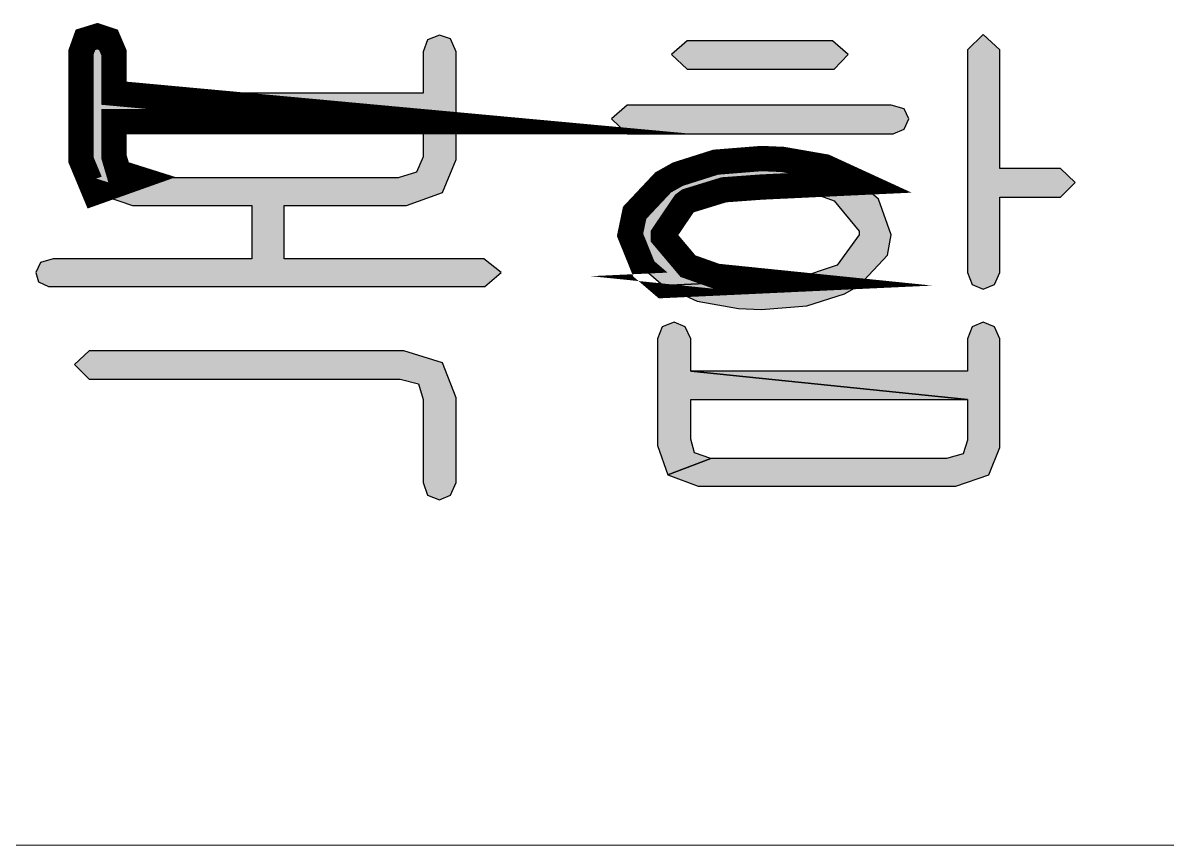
# Model space of a CAD drawing. Header units: inches. Extents: x 0 to 841, y 0 to 594.
# Drawn here: x 714.82 to 726.12, y 110.04 to 118.16 of the extents above; entities that cross this region are included whole.
import ezdxf

# ---------------------------------------------------------------- set-up
doc = ezdxf.new("R2010")
doc.units = ezdxf.units.IN
doc.header["$MEASUREMENT"] = 0
doc.layers.add('BG 0 -2', color=7, linetype='Continuous')
doc.layers.add('BG Default', color=7, linetype='Continuous')

msp = doc.modelspace()

# ---------------------------------------------------------------- hatches: boundary and pattern name
at = {"layer": 'BG Default', "linetype": 'Continuous'}
for points in [[(718.7736004948353, 117.1824482899172), (718.7736004948353, 116.837307770636), (718.7100219781256, 116.6829028014839), (718.5283690732408, 116.6284069300185), (715.9398151786321, 116.6284069300185), (715.5310961426413, 116.4830846061106), (715.9034845976552, 116.3559275726913), (717.0842284794064, 116.3559275726913), (717.0842284794064, 115.8291341485253), (715.1223771066504, 115.8291341485253), (714.995220073231, 115.7928035675483), (714.9498068470099, 115.6928944698617), (714.9770547827426, 115.6020680174192), (715.0769638804293, 115.556654791198), (719.3821377261993, 115.556654791198), (719.5456253405957, 115.6928944698617), (719.3730550809552, 115.8291341485253), (717.4021210629547, 115.8291341485253), (717.4021210629547, 116.3559275726913), (718.6101128804388, 116.3559275726913), (718.9643360449643, 116.4830846061106), (719.1005757236279, 116.8100598349033), (719.1005757236279, 117.8727293284795), (719.0460798521625, 117.9998863618988), (718.9370881092316, 118.0362169428758), (718.8190137210565, 117.9908037166546), (718.7736004948353, 117.8727293284795), (718.7736004948353, 117.4640102924886), (715.7218316927704, 117.4640102924886)], [(715.9398151786321, 116.6284069300185), (715.7672449189915, 116.6829028014839), (715.7218316927704, 116.837307770636), (715.7218316927704, 117.1824482899172), (718.7736004948353, 117.1824482899172), (715.7218316927704, 117.4640102924886), (715.7218316927704, 117.8636466832352), (715.667335821305, 117.9908037166546), (715.558344078374, 118.0271342976316), (715.4402696901989, 117.9908037166546), (715.3948564639778, 117.8636466832352), (715.3948564639778, 116.8100598349033), (715.5310961426413, 116.4830846061106)], [(722.8153776285225, 117.9817210714104), (721.3803196799324, 117.9817210714104), (721.2259147107802, 117.8454813927467), (721.3803196799324, 117.7001590688389), (722.8335429190109, 117.7001590688389), (722.9697825976746, 117.8454813927467)], [(724.3049314485779, 118.04529958812), (724.1505264794258, 117.8908946189679), (724.1505264794258, 115.6928944698617), (724.1959397056471, 115.5748200816865), (724.3049314485779, 115.5294068554653), (724.4139231915088, 115.5748200816865), (724.4684190629742, 115.6928944698617), (724.4684190629742, 116.4376713798894), (725.0678736490943, 116.4376713798894), (725.213195973002, 116.5829937037973), (725.0678736490943, 116.7192333824609), (724.4684190629742, 116.7192333824609), (724.4684190629742, 117.8908946189679)], [(723.3966669241537, 117.3459359043135), (720.7899477390567, 117.3459359043135), (720.6355427699046, 117.2096962256499), (720.7899477390567, 117.064373901742), (723.4148322146422, 117.064373901742), (723.5238239575732, 117.1097871279632), (723.5692371837946, 117.2096962256499), (723.5238239575732, 117.3096053233365)], [(722.1160139447159, 115.6111506626635), (721.6709643277483, 115.6565638888847), (721.3894023251767, 115.7564729865714), (721.1441709035821, 116.0471176343871), (721.1441709035821, 116.0652829248755), (721.3530717441997, 116.3740928631797), (721.3894023251767, 116.4013407989125), (721.743625489702, 116.5103325418433), (722.1160139447159, 116.5375804775761), (723.0787743406053, 116.5829937037973), (722.7427164665685, 116.7373986729494), (722.3249147853336, 116.8100598349033), (722.1160139447159, 116.8191424801475), (721.6618816825038, 116.7828118991706), (721.2894932274901, 116.6647375109954), (721.1441709035821, 116.5829937037973), (720.8626089010106, 116.2832664107373), (720.8171956747894, 116.0652829248755), (720.9534353534531, 115.7292250508386), (721.1441709035821, 115.5657374364423)], [(721.1441709035821, 115.5657374364423), (721.480228777619, 115.4113324672902), (721.8889478136099, 115.3386713053363), (722.1160139447159, 115.329588660092), (722.5610635616838, 115.365919241069), (722.9334520166977, 115.4839936292441), (723.0787743406053, 115.5657374364423), (723.3603363431769, 115.8654647295022), (723.3966669241537, 116.0652829248755), (723.2695098907345, 116.4195060894009), (723.0787743406053, 116.5829937037973), (722.1160139447159, 116.5375804775761), (722.5610635616838, 116.5012498965991), (722.8335429190109, 116.4013407989125), (723.0787743406053, 116.1016135058525), (723.0787743406053, 116.0652829248755), (722.8607908547436, 115.7655556318156), (722.8335429190109, 115.7564729865714), (722.4793197544855, 115.6383985983962), (722.1160139447159, 115.6111506626635)], [(724.1505264794258, 114.4394894261564), (721.4166502609095, 114.7210514287279), (721.4166502609095, 115.0389440122763), (721.362154389444, 115.1570184004515), (721.253162646513, 115.2024316266726), (721.1350882583379, 115.1570184004515), (721.0896750321167, 115.0389440122763), (721.0896750321167, 113.9853571639444), (721.1895841298033, 113.6947125161287), (721.6164684562826, 113.858200130525), (721.4529808418863, 113.9126960019905), (721.4166502609095, 114.0489356806541), (721.4166502609095, 114.4394894261564)], [(724.3049314485779, 115.2024316266726), (724.1959397056471, 115.1570184004515), (724.1505264794258, 115.0389440122763), (724.1505264794258, 114.7210514287279), (721.4166502609095, 114.7210514287279), (724.1505264794258, 114.4394894261564), (724.1505264794258, 114.0398530354098), (724.1051132532046, 113.9036133567462), (723.9416256388083, 113.858200130525), (721.6164684562826, 113.858200130525), (721.1895841298033, 113.6947125161287), (721.4893114228634, 113.5857207731978), (724.0324520912508, 113.5857207731978), (724.3594273200432, 113.6947125161287), (724.4684190629742, 113.9671918734559), (724.4684190629742, 115.0389440122763), (724.4139231915088, 115.1570184004515)], [(718.5556170089735, 114.9208696241012), (715.4766002711757, 114.9208696241012), (715.3312779472681, 114.7846299454376), (715.4766002711757, 114.6393076215297), (718.5465343637293, 114.6393076215297), (718.7281872686142, 114.5938943953085), (718.7736004948353, 114.4394894261564), (718.7736004948353, 113.6220513541748), (718.8190137210565, 113.4948943207554), (718.9370881092316, 113.4494810945342), (719.0460798521625, 113.4948943207554), (719.1005757236279, 113.6220513541748), (719.1005757236279, 114.4576547166449), (718.9643360449643, 114.8027952359261), (718.5828649447062, 114.9208696241012)]]:
    msp.add_hatch(color=3, dxfattribs=at).paths.add_polyline_path(points)

# ---------------------------------------------------------------- linework, layer by layer
at = {"layer": 'BG 0 -2', "color": 7, "linetype": 'Continuous', "lineweight": 9}
msp.add_line((666.664006, 110.040401), (815.931301, 110.040401), dxfattribs=at)
at = {"layer": 'BG 0 -2', "color": 3, "linetype": 'Continuous', "lineweight": 25}
for points in [[(718.937088, 118.036217), (718.8190139999999, 117.990804), (718.7736, 117.872729), (718.7736, 117.46401), (715.7218320000001, 117.46401), (718.7736, 117.182448), (718.7736, 116.837308), (718.710022, 116.682903), (718.528369, 116.628407), (715.9398150000001, 116.628407), (715.531096, 116.483085), (715.9034849999999, 116.355928), (717.084228, 116.355928), (717.084228, 115.829134), (715.1223769999999, 115.829134), (714.99522, 115.792804), (714.9498070000001, 115.692894), (714.977055, 115.602068), (715.076964, 115.556655), (719.3821379999999, 115.556655), (719.545625, 115.692894), (719.373055, 115.829134), (717.402121, 115.829134), (717.402121, 116.355928), (718.610113, 116.355928), (718.964336, 116.483085), (719.1005759999999, 116.81006), (719.1005759999999, 117.872729), (719.04608, 117.999886)], [(715.558344, 118.027134), (715.44027, 117.990804), (715.394856, 117.863647), (715.394856, 116.81006), (715.531096, 116.483085), (715.9398150000001, 116.628407), (715.767245, 116.682903), (715.7218320000001, 116.837308), (715.7218320000001, 117.182448), (718.7736, 117.182448), (715.7218320000001, 117.46401), (715.7218320000001, 117.863647), (715.667336, 117.990804)], [(722.116014, 116.819142), (721.661882, 116.782812), (721.289493, 116.664738), (721.144171, 116.582994), (720.862609, 116.283266), (720.817196, 116.065283), (720.953435, 115.729225), (721.144171, 115.565737), (722.116014, 115.611151), (721.6709639999999, 115.656564), (721.3894019999999, 115.756473), (721.144171, 116.047118), (721.144171, 116.065283), (721.353072, 116.374093), (721.3894019999999, 116.401341), (721.743625, 116.510333), (722.116014, 116.53758), (723.0787740000001, 116.582994), (722.742716, 116.737399), (722.324915, 116.81006)], [(723.0787740000001, 116.582994), (722.116014, 116.53758), (722.561064, 116.50125), (722.833543, 116.401341), (723.0787740000001, 116.101614), (723.0787740000001, 116.065283), (722.8607910000001, 115.765556), (722.833543, 115.756473), (722.47932, 115.638399), (722.116014, 115.611151), (721.144171, 115.565737), (721.480229, 115.411332), (721.888948, 115.338671), (722.116014, 115.329589), (722.561064, 115.365919), (722.933452, 115.483994), (723.0787740000001, 115.565737), (723.3603360000001, 115.865465), (723.396667, 116.065283), (723.26951, 116.419506)], [(721.253163, 115.202432), (721.135088, 115.157018), (721.089675, 115.038944), (721.089675, 113.985357), (721.189584, 113.694713), (721.6164679999999, 113.8582), (721.4529809999999, 113.912696), (721.41665, 114.048936), (721.41665, 114.439489), (724.150526, 114.439489), (721.41665, 114.721051), (721.41665, 115.038944), (721.362154, 115.157018)]]:
    msp.add_lwpolyline(points, close=True, dxfattribs=at)
at = {"layer": 'BG Default', "color": 3, "linetype": 'Continuous', "lineweight": 25, "const_width": 0.25}
for points in [[(715.9398150000001, 116.628407), (715.767245, 116.682903), (715.7218320000001, 116.837308), (715.7218320000001, 117.182448), (718.7736, 117.182448), (715.7218320000001, 117.46401), (715.7218320000001, 117.863647), (715.667336, 117.990804), (715.558344, 118.027134), (715.44027, 117.990804), (715.394856, 117.863647), (715.394856, 116.81006), (715.531096, 116.483085)], [(722.116014, 115.611151), (721.6709639999999, 115.656564), (721.3894019999999, 115.756473), (721.144171, 116.047118), (721.144171, 116.065283), (721.353072, 116.374093), (721.3894019999999, 116.401341), (721.743625, 116.510333), (722.116014, 116.53758), (723.0787740000001, 116.582994), (722.742716, 116.737399), (722.324915, 116.81006), (722.116014, 116.819142), (721.661882, 116.782812), (721.289493, 116.664738), (721.144171, 116.582994), (720.862609, 116.283266), (720.817196, 116.065283), (720.953435, 115.729225), (721.144171, 115.565737)]]:
    msp.add_lwpolyline(points, close=True, dxfattribs=at)
at = {"layer": 'BG Default', "color": 3, "linetype": 'Continuous', "lineweight": 25}
for points in [[(718.7736, 117.182448), (718.7736, 116.837308), (718.710022, 116.682903), (718.528369, 116.628407), (715.9398150000001, 116.628407), (715.531096, 116.483085), (715.9034849999999, 116.355928), (717.084228, 116.355928), (717.084228, 115.829134), (715.1223769999999, 115.829134), (714.99522, 115.792804), (714.9498070000001, 115.692894), (714.977055, 115.602068), (715.076964, 115.556655), (719.3821379999999, 115.556655), (719.545625, 115.692894), (719.373055, 115.829134), (717.402121, 115.829134), (717.402121, 116.355928), (718.610113, 116.355928), (718.964336, 116.483085), (719.1005759999999, 116.81006), (719.1005759999999, 117.872729), (719.04608, 117.999886), (718.937088, 118.036217), (718.8190139999999, 117.990804), (718.7736, 117.872729), (718.7736, 117.46401), (715.7218320000001, 117.46401)], [(722.815378, 117.981721), (721.38032, 117.981721), (721.225915, 117.845481), (721.38032, 117.700159), (722.833543, 117.700159), (722.969783, 117.845481)], [(724.304931, 118.0453), (724.150526, 117.890895), (724.150526, 115.692894), (724.1959400000001, 115.57482), (724.304931, 115.529407), (724.4139230000001, 115.57482), (724.468419, 115.692894), (724.468419, 116.437671), (725.0678740000001, 116.437671), (725.213196, 116.582994), (725.0678740000001, 116.719233), (724.468419, 116.719233), (724.468419, 117.890895)], [(723.396667, 117.345936), (720.7899480000001, 117.345936), (720.635543, 117.209696), (720.7899480000001, 117.064374), (723.414832, 117.064374), (723.523824, 117.109787), (723.569237, 117.209696), (723.523824, 117.309605)], [(721.144171, 115.565737), (721.480229, 115.411332), (721.888948, 115.338671), (722.116014, 115.329589), (722.561064, 115.365919), (722.933452, 115.483994), (723.0787740000001, 115.565737), (723.3603360000001, 115.865465), (723.396667, 116.065283), (723.26951, 116.419506), (723.0787740000001, 116.582994), (722.116014, 116.53758), (722.561064, 116.50125), (722.833543, 116.401341), (723.0787740000001, 116.101614), (723.0787740000001, 116.065283), (722.8607910000001, 115.765556), (722.833543, 115.756473), (722.47932, 115.638399), (722.116014, 115.611151)], [(724.150526, 114.439489), (721.41665, 114.721051), (721.41665, 115.038944), (721.362154, 115.157018), (721.253163, 115.202432), (721.135088, 115.157018), (721.089675, 115.038944), (721.089675, 113.985357), (721.189584, 113.694713), (721.6164679999999, 113.8582), (721.4529809999999, 113.912696), (721.41665, 114.048936), (721.41665, 114.439489)], [(724.304931, 115.202432), (724.1959400000001, 115.157018), (724.150526, 115.038944), (724.150526, 114.721051), (721.41665, 114.721051), (724.150526, 114.439489), (724.150526, 114.039853), (724.105113, 113.903613), (723.9416259999999, 113.8582), (721.6164679999999, 113.8582), (721.189584, 113.694713), (721.489311, 113.585721), (724.0324519999999, 113.585721), (724.359427, 113.694713), (724.468419, 113.967192), (724.468419, 115.038944), (724.4139230000001, 115.157018)], [(718.555617, 114.92087), (715.4766, 114.92087), (715.331278, 114.78463), (715.4766, 114.639308), (718.546534, 114.639308), (718.728187, 114.593894), (718.7736, 114.439489), (718.7736, 113.622051), (718.8190139999999, 113.494894), (718.937088, 113.449481), (719.04608, 113.494894), (719.1005759999999, 113.622051), (719.1005759999999, 114.457655), (718.964336, 114.802795), (718.5828650000001, 114.92087)]]:
    msp.add_lwpolyline(points, close=True, dxfattribs=at)

doc.saveas('drawing.dxf')
